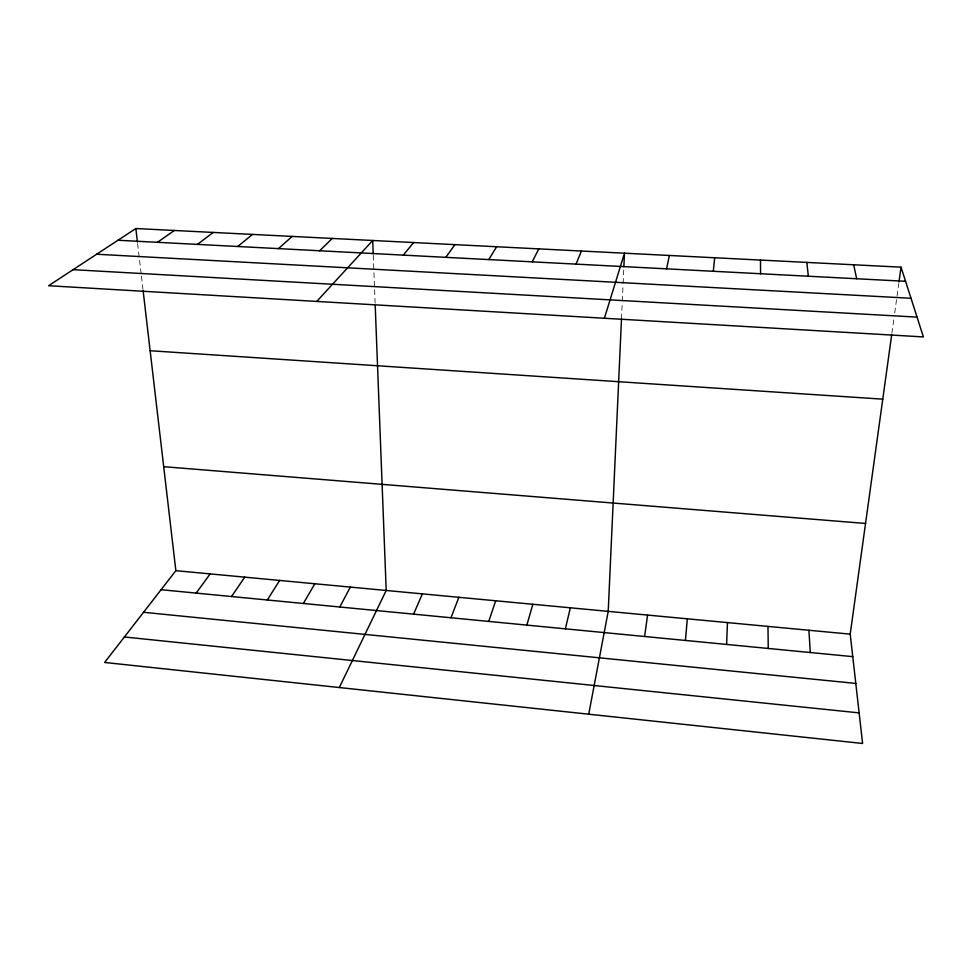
<?xml version="1.0" encoding="UTF-8"?>
<svg xmlns="http://www.w3.org/2000/svg" width="972" height="972" viewBox="0 0 972 972"><rect width="100%" height="100%" fill="white"/><g stroke="black" fill="none" stroke-linecap="round" stroke-linejoin="round"><path stroke-width="0.73" stroke-dasharray="4.86 3.65" d="M621.497 318.865L622.238 302.632M622.311 301.15L622.979 286.4M623.113 283.374L623.805 268.284M891.895 333.214L893.912 318.707M894.714 312.899L898.784 283.484M137.599 243.535L141.256 274.736M141.426 276.194L142.969 289.425M373.272 255.186L373.843 269.876M373.953 272.816L375.107 302.948"/><path stroke-width="1.46" d="M726.631 644.424L727.457 622.59M621.497 318.865L608.217 611.364L588.728 714.201M623.866 266.778L624.486 253.194L604.402 318.245M685.418 640.439L687.326 618.812M713.314 271.273L714.663 257.75M143.139 290.895L175.859 570.673L104.612 662.454L862.601 743.471L850.208 634.145L891.701 334.66M898.991 282.002L901.044 267.166L135.849 228.529L48.6 285.732L923.4 336.92L901.044 267.166M644.606 636.49L647.583 615.069M666.598 268.843L669.331 255.466M565.352 628.823L570.357 607.804M526.873 625.105L532.85 604.268M488.746 621.412L495.684 600.781M450.984 617.755L458.857 597.306M576.056 264.117L581.426 251.031M413.574 614.146L422.37 593.88M339.313 687.544L386.2 590.466L375.168 304.455M532.182 261.833L538.816 248.868M339.775 607.002L350.357 587.1M303.373 603.478L314.831 583.759M488.77 259.573L496.643 246.742M267.312 599.991L279.632 580.442M231.579 596.529L244.725 577.161M445.832 257.337L454.908 244.64M196.174 593.102L210.146 573.905M403.331 255.114L413.598 242.55M316.787 301.417L372.701 240.485L373.212 253.716M319.679 250.764L332.23 238.444M278.502 248.613L292.159 236.427M237.751 246.487L252.489 234.422M197.413 244.385L213.22 232.442M157.488 242.307L174.34 230.473M117.977 240.254L905.576 281.297M96.629 254.239L911.019 298.27M73.094 269.669L917.058 317.127M150.138 350.722L882.758 399.164M163.697 466.682L865.542 523.458M175.859 570.673L850.208 634.145M161.073 589.712L852.76 656.635M143.552 612.287L855.797 683.425M124.392 636.976L859.139 712.889M853.671 264.773L856.684 278.745M135.849 228.529L137.429 242.04M806.821 262.404L808.352 276.23M808.898 630.257L810.296 652.528M767.977 626.405L768.257 648.458M760.481 260.071L760.566 273.74"/></g></svg>
